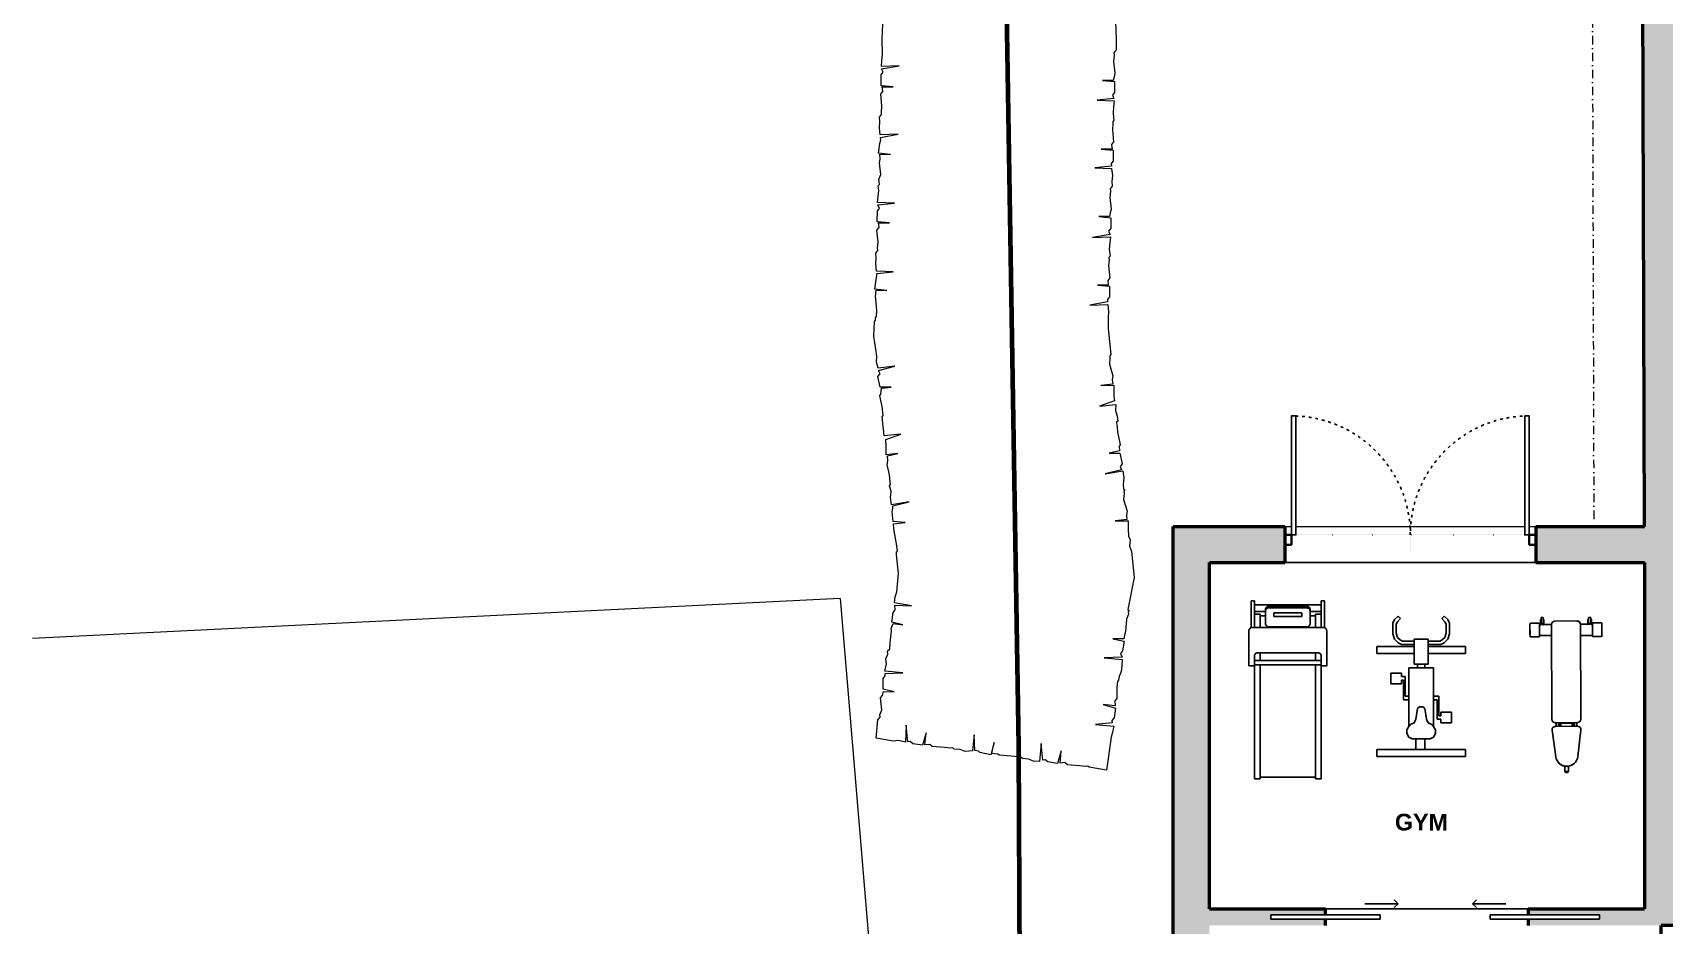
# Model space of a CAD drawing. Extents: x -28322 to 12753, y -19674 to 31372.
# Drawn here: x -25255 to -10568, y 6316 to 14347 of the extents above; entities that cross this region are included whole.
import ezdxf

# ---------------------------------------------------------------- set-up
doc = ezdxf.new("R2010")
doc.units = 0
for name, pattern in [('2270pga00$0$ACAD_ISO03W100', [30, 12, -18]), ('2270pga00$0$ACAD_ISO07W100', [3, 0, -3]), ('2270pga00$0$DASHDOTX2', [50.8, 25.4, -12.7, 0, -12.7])]:
    doc.linetypes.add(name, pattern=pattern)
doc.layers.get('0').update_dxf_attribs({"linetype": 'CONTINUOUS'})
doc.layers.get('Defpoints').update_dxf_attribs({"linetype": 'CONTINUOUS', "lineweight": 25})
for name, color, linetype, lineweight in [('2270pga00$0$A010g - Gen Graphics', 1, 'CONTINUOUS', 18), ('2270pga00$0$A010t - Gen Text', 1, 'CONTINUOUS', 18), ('2270pga00$0$A036g - Detail Layer', 6, 'CONTINUOUS', 70), ('2270pga00$0$A037g - Detail Layer', 8, 'CONTINUOUS', 13), ('2270pga00$0$A310g - Ext Windows', 2, 'CONTINUOUS', 35), ('2270pga00$0$A315g - Ext Doors', 7, 'CONTINUOUS', 25), ('2270pga00$0$A325g - Int Doors', 1, 'CONTINUOUS', 25), ('2270pga00$0$A470g - Roof Finishes', 1, 'CONTINUOUS', 18), ('2270pga00$0$A904g - Landscaping - hard-soft-water', 8, 'CONTINUOUS', 13), ('Walls', 3, 'CONTINUOUS', 50)]:
    doc.layers.add(name, color=color, linetype=linetype, lineweight=lineweight)
doc.layers.add('Room - Gym', color=2, linetype='CONTINUOUS')
doc.styles.add('2270pga00$0$2019_MS 50-Room Name', font='arialbd.ttf', dxfattribs={"height": 200})

msp = doc.modelspace()

# ---------------------------------------------------------------- hatches: boundary and pattern name
at = {"layer": '2270pga00$0$A010g - Gen Graphics'}
h = msp.add_hatch(color=254, dxfattribs=at)
h.dxf.hatch_style = 1
h.paths.add_polyline_path([(-10394, 14435), (-8649, 14441), (-8650, 14795), (-10761, 14787), (-10747, 9904), (-10748, 9579), (-10748, 6466), (-10748, 6316), (-10598, 6316), (-10598, 6316), (-9713, 6316), (-9713, 6641), (-10398, 6641), (-10398, 7137), (-10398, 7137), (-10398, 7137), (-10397, 7737), (-10398, 7737), (-10397, 7737), (-10397, 8337), (-10397, 8337), (-10397, 8337), (-10396, 10137), (-10396, 10137), (-10396, 10737), (-10396, 11337), (-10395, 13137), (-10395, 13137), (-10395, 13137), (-10394, 13737), (-10395, 13737), (-10394, 13737), (-10394, 14337), (-10394, 14337), (-10394, 14337)])
h.paths.add_polyline_path([(-6255, 6641), (-9015, 6641), (-9015, 6316), (-8775, 6316), (-8655, 6316), (-6255, 6316)])
h = msp.add_hatch(color=252, dxfattribs=at)
h.dxf.hatch_style = 1
h.paths.add_polyline_path([(-13985, 9904), (-14988, 9904), (-14988, -3136), (-14540, -3136), (-14540, -3236), (-14063, -3236), (-14063, -2811), (-14663, -2811), (-14663, 1823), (-10373, 1823), (-10373, 1698), (-10183, 1698), (-10183, 2098), (-10373, 2098), (-10373, 1973), (-14663, 1973), (-14663, 6316), (-13617, 6316), (-13617, 6371), (-14110, 6371), (-14110, 6411), (-13617, 6411), (-13617, 6466), (-14663, 6466), (-14663, 9579), (-13985, 9579)])
h.paths.add_polyline_path([(-10747, 9904), (-11725, 9904), (-11725, 9579), (-10748, 9579)], flags=17)
h.paths.add_polyline_path([(-10748, 6466), (-11793, 6466), (-11793, 6411), (-11151, 6411), (-11151, 6371), (-11793, 6371), (-11793, 6316), (-10748, 6316)], flags=17)
h.paths.add_polyline_path([(-4538, 6316), (-4728, 6316), (-4728, 4166), (-4538, 4166)])
h.paths.add_polyline_path([(77, 6641), (-494, 6641), (-494, 6316), (-248, 6316), (-248, 3316), (-2898, 3316), (-2898, 3166), (-248, 3166), (-248, 2388), (-86, 2388), (77, 2388)])
h.paths.add_polyline_path([(-3698, 3316), (-4538, 3316), (-4538, 3366), (-4728, 3366), (-4728, 716), (-6438, 716), (-6438, 441), (-6318, 441), (-6318, 566), (-4088, 566), (-4088, -701), (-3938, -701), (-3938, 716), (-4538, 716), (-4538, 3166), (-3698, 3166)])
h.paths.add_polyline_path([(-3938, -701), (-4088, -701), (-4088, -1001), (-3938, -1001)])
h.paths.add_polyline_path([(-3938, -1001), (-4088, -1001), (-4088, -1911), (-6318, -1911), (-6318, -1624), (-6438, -1624), (-6438, -2236), (-4863, -2236), (-4863, -3136), (-4415, -3136), (-4415, -3236), (-3937, -3236), (-3937, -2811), (-4538, -2811), (-4538, -2101), (-3938, -2101)])
h.paths.add_polyline_path([(-6318, -1274), (-6438, -1274), (-6438, -1624), (-6318, -1624)], flags=17)
h.paths.add_polyline_path([(-6318, -359), (-6438, -359), (-6438, -1274), (-6318, -1274)])

# ---------------------------------------------------------------- linework, layer by layer
at = {"linetype": 'Continuous'}
for p, q in [((-14287, 9234), (-14287, 8994)), ((-14287, 9234), (-14257, 9234)), ((-14257, 9234), (-14287, 9234)), ((-14287, 9234), (-14287, 8994)), ((-14257, 9234), (-14257, 8996)), ((-14257, 9199), (-14257, 9234)), ((-14257, 9199), (-13657, 9199)), ((-13657, 9199), (-14257, 9199)), ((-14257, 9140), (-14157, 9140)), ((-14257, 9114), (-14207, 9114)), ((-14207, 8996), (-14207, 9114)), ((-14156, 9170), (-14157, 9165)), ((-14157, 9165), (-14157, 9161)), ((-14157, 9161), (-14157, 9026)), ((-14156, 9155), (-14157, 9150)), ((-14157, 9150), (-14157, 9146)), ((-14153, 9174), (-14156, 9170)), ((-14153, 9159), (-14156, 9155)), ((-14150, 9177), (-14153, 9174)), ((-14150, 9162), (-14153, 9159)), ((-14147, 9180), (-14150, 9177)), ((-14147, 9166), (-14150, 9162)), ((-14142, 9183), (-14147, 9180)), ((-14142, 9168), (-14147, 9166)), ((-14138, 9185), (-14142, 9183)), ((-14138, 9170), (-14142, 9168)), ((-14133, 9186), (-14138, 9185)), ((-14133, 9171), (-14138, 9170)), ((-14127, 9186), (-14133, 9186)), ((-14127, 9172), (-14133, 9171)), ((-13787, 9186), (-14127, 9186)), ((-13787, 9172), (-14127, 9172)), ((-13830, 9128), (-14084, 9128)), ((-14084, 9128), (-14084, 9094)), ((-13830, 9127), (-14084, 9127)), ((-13830, 9094), (-13830, 9128)), ((-13782, 9186), (-13787, 9186)), ((-13782, 9171), (-13787, 9172)), ((-13777, 9185), (-13782, 9186)), ((-13777, 9170), (-13782, 9171)), ((-13772, 9183), (-13777, 9185)), ((-13772, 9168), (-13777, 9170)), ((-13768, 9180), (-13772, 9183)), ((-13768, 9166), (-13772, 9168)), ((-13764, 9177), (-13768, 9180)), ((-13764, 9162), (-13768, 9166)), ((-13761, 9174), (-13764, 9177)), ((-13761, 9159), (-13764, 9162)), ((-13759, 9170), (-13761, 9174)), ((-13759, 9155), (-13761, 9159)), ((-13758, 9165), (-13759, 9170)), ((-13758, 9150), (-13759, 9155)), ((-13757, 9161), (-13758, 9165)), ((-13757, 9146), (-13758, 9150)), ((-13757, 9026), (-13757, 9161)), ((-13757, 9140), (-13657, 9140)), ((-13707, 9114), (-13657, 9114)), ((-13707, 9114), (-13707, 8996)), ((-13657, 9234), (-13657, 8996)), ((-13657, 9234), (-13627, 9234)), ((-13627, 9234), (-13657, 9234)), ((-13657, 9234), (-13657, 9199)), ((-13627, 9234), (-13627, 8994)), ((-13627, 8994), (-13627, 9234)), ((-14306, 8976), (-14307, 8971)), ((-14305, 8976), (-14307, 8971)), ((-14307, 8971), (-14307, 8966)), ((-14307, 8971), (-14307, 8966)), ((-14307, 8966), (-14307, 8650)), ((-14307, 8966), (-14307, 8650)), ((-14303, 8981), (-14306, 8976)), ((-14303, 8981), (-14305, 8976)), ((-14300, 8985), (-14303, 8981)), ((-14300, 8985), (-14303, 8981)), ((-14297, 8989), (-14300, 8985)), ((-14296, 8989), (-14300, 8985)), ((-14292, 8992), (-14297, 8989)), ((-14292, 8992), (-14296, 8989)), ((-14288, 8994), (-14292, 8992)), ((-14287, 8994), (-14292, 8992)), ((-14283, 8995), (-14288, 8994)), ((-14277, 8996), (-14283, 8995)), ((-13637, 8996), (-14277, 8996)), ((-14207, 9099), (-14157, 9099)), ((-14157, 9026), (-14157, 9022)), ((-14157, 9022), (-14156, 9018)), ((-14156, 9018), (-14153, 9014)), ((-14153, 9014), (-14150, 9010)), ((-14150, 9010), (-14147, 9007)), ((-14147, 9007), (-14142, 9004)), ((-14142, 9004), (-14138, 9002)), ((-14138, 9002), (-14133, 9001)), ((-14133, 9001), (-14127, 9001)), ((-14127, 9001), (-13787, 9001)), ((-14084, 9094), (-13830, 9094)), ((-13787, 9001), (-13782, 9001)), ((-13782, 9001), (-13777, 9002)), ((-13777, 9002), (-13772, 9004)), ((-13772, 9004), (-13768, 9007)), ((-13768, 9007), (-13764, 9010)), ((-13764, 9010), (-13761, 9014)), ((-13761, 9014), (-13759, 9018)), ((-13759, 9018), (-13758, 9022)), ((-13758, 9022), (-13757, 9026)), ((-13757, 9099), (-13707, 9099)), ((-13632, 8995), (-13637, 8996)), ((-13627, 8994), (-13632, 8995)), ((-13622, 8992), (-13627, 8994)), ((-13622, 8992), (-13627, 8994)), ((-13618, 8989), (-13622, 8992)), ((-13618, 8989), (-13622, 8992)), ((-13614, 8985), (-13618, 8989)), ((-13614, 8985), (-13618, 8989)), ((-13611, 8981), (-13614, 8985)), ((-13611, 8981), (-13614, 8985)), ((-13609, 8976), (-13611, 8981)), ((-13609, 8976), (-13611, 8981)), ((-13608, 8971), (-13609, 8976)), ((-13608, 8971), (-13609, 8976)), ((-13607, 8966), (-13608, 8971)), ((-13607, 8966), (-13608, 8971)), ((-13607, 8650), (-13607, 8966)), ((-13607, 8650), (-13607, 8966)), ((-11778, 9010), (-11778, 9028)), ((-11778, 9008), (-11778, 9009)), ((-11778, 9004), (-11778, 9007)), ((-11778, 9002), (-11778, 9003)), ((-11778, 8998), (-11778, 9001)), ((-11778, 8997), (-11778, 8996)), ((-11778, 8992), (-11778, 8995)), ((-11778, 8991), (-11778, 8990)), ((-11778, 8986), (-11778, 8989)), ((-11778, 8985), (-11778, 8984)), ((-11778, 8980), (-11778, 8983)), ((-11778, 8979), (-11778, 8978)), ((-11778, 8974), (-11778, 8977)), ((-11778, 8973), (-11778, 8972)), ((-11778, 8968), (-11778, 8971)), ((-11778, 8962), (-11778, 8965)), ((-11777, 8967), (-11777, 8966)), ((-11777, 8961), (-11777, 8960)), ((-11774, 9033), (-11694, 9033)), ((-11693, 9032), (-11693, 9031)), ((-11693, 9031), (-11693, 9025)), ((-11693, 9025), (-11693, 8998)), ((-11693, 9023), (-11684, 9023)), ((-11693, 8948), (-11693, 8998)), ((-11684, 9066), (-11681, 9066)), ((-11684, 9066), (-11684, 9058)), ((-11684, 9058), (-11684, 9021)), ((-11684, 9021), (-11684, 9019)), ((-11681, 9019), (-11684, 9019)), ((-11681, 9066), (-11681, 9058)), ((-11681, 9063), (-11678, 9063)), ((-11681, 9048), (-11681, 9063)), ((-11681, 9058), (-11681, 9021)), ((-11678, 9048), (-11681, 9048)), ((-11681, 9023), (-11655, 9023)), ((-11681, 9019), (-11681, 9021)), ((-11678, 9082), (-11678, 9030)), ((-11676, 9084), (-11661, 9084)), ((-11661, 9028), (-11676, 9028)), ((-11659, 9082), (-11659, 9030)), ((-11659, 9063), (-11656, 9064)), ((-11656, 9049), (-11659, 9048)), ((-11656, 9064), (-11656, 9049)), ((-11656, 9049), (-11656, 9049)), ((-11655, 9066), (-11652, 9066)), ((-11655, 9066), (-11655, 9058)), ((-11655, 9058), (-11655, 9021)), ((-11655, 9021), (-11655, 9019)), ((-11652, 9019), (-11655, 9019)), ((-11652, 9066), (-11652, 9058)), ((-11652, 9058), (-11652, 9021)), ((-11652, 9023), (-11584, 9023)), ((-11652, 9019), (-11652, 9021)), ((-11584, 9022), (-11584, 9023)), ((-11584, 9022), (-11580, 8193)), ((-11555, 9053), (-11355, 9054)), ((-11324, 9025), (-11256, 9025)), ((-11320, 8194), (-11324, 9024)), ((-11324, 9024), (-11324, 9024)), ((-11256, 9068), (-11253, 9068)), ((-11256, 9068), (-11256, 9060)), ((-11256, 9060), (-11256, 9023)), ((-11256, 9023), (-11256, 9021)), ((-11253, 9021), (-11256, 9021)), ((-11253, 9068), (-11253, 9060)), ((-11253, 9066), (-11250, 9066)), ((-11253, 9051), (-11253, 9066)), ((-11253, 9060), (-11253, 9023)), ((-11250, 9051), (-11253, 9051)), ((-11253, 9025), (-11227, 9025)), ((-11253, 9021), (-11253, 9023)), ((-11250, 9032), (-11250, 9084)), ((-11248, 9086), (-11233, 9086)), ((-11233, 9030), (-11248, 9030)), ((-11231, 9084), (-11231, 9032)), ((-11231, 9066), (-11228, 9066)), ((-11228, 9051), (-11231, 9051)), ((-11228, 9066), (-11228, 9051)), ((-11227, 9068), (-11224, 9068)), ((-11227, 9068), (-11227, 9060)), ((-11227, 9060), (-11227, 9023)), ((-11227, 9023), (-11227, 9021)), ((-11224, 9021), (-11227, 9021)), ((-11224, 9068), (-11224, 9060)), ((-11224, 9060), (-11224, 9023)), ((-11224, 9025), (-11215, 9025)), ((-11224, 9021), (-11224, 9023)), ((-11215, 9028), (-11215, 9034)), ((-11215, 9034), (-11215, 9034)), ((-11215, 9000), (-11215, 9027)), ((-11215, 9000), (-11215, 8950)), ((-11214, 9036), (-11134, 9036)), ((-11131, 9012), (-11131, 9011)), ((-11131, 9006), (-11131, 9005)), ((-11131, 8999), (-11131, 9000)), ((-11131, 8993), (-11131, 8994)), ((-11130, 9031), (-11130, 9013)), ((-11130, 9010), (-11130, 9007)), ((-11130, 9004), (-11130, 9001)), ((-11130, 8998), (-11130, 8995)), ((-11130, 8992), (-11130, 8989)), ((-11130, 8987), (-11130, 8988)), ((-11130, 8986), (-11130, 8983)), ((-11130, 8981), (-11130, 8982)), ((-11130, 8980), (-11130, 8977)), ((-11130, 8975), (-11130, 8976)), ((-11130, 8974), (-11130, 8971)), ((-11130, 8969), (-11130, 8970)), ((-11130, 8968), (-11130, 8965)), ((-11130, 8963), (-11130, 8964)), ((-11130, 8962), (-11130, 8959)), ((-11778, 8956), (-11778, 8959)), ((-11778, 8950), (-11778, 8953)), ((-11778, 8944), (-11778, 8947)), ((-11778, 8938), (-11778, 8941)), ((-11777, 8917), (-11778, 8935)), ((-11777, 8955), (-11777, 8954)), ((-11777, 8949), (-11777, 8948)), ((-11777, 8942), (-11777, 8943)), ((-11777, 8936), (-11777, 8937)), ((-11694, 8912), (-11774, 8912)), ((-11693, 8948), (-11693, 8921)), ((-11584, 8923), (-11693, 8923)), ((-11693, 8920), (-11693, 8915)), ((-11693, 8915), (-11693, 8914)), ((-11215, 8925), (-11324, 8925)), ((-11215, 8923), (-11215, 8950)), ((-11215, 8917), (-11215, 8923)), ((-11215, 8916), (-11215, 8917)), ((-11133, 8916), (-11214, 8915)), ((-11130, 8957), (-11130, 8958)), ((-11130, 8956), (-11130, 8953)), ((-11130, 8951), (-11130, 8952)), ((-11130, 8950), (-11130, 8947)), ((-11130, 8946), (-11130, 8945)), ((-11130, 8944), (-11130, 8941)), ((-11130, 8940), (-11130, 8939)), ((-11130, 8938), (-11130, 8921)), ((-14257, 8744), (-14256, 8749)), ((-14257, 8739), (-14257, 8744)), ((-14257, 8739), (-14257, 7634)), ((-14257, 8700), (-13657, 8700)), ((-14256, 8749), (-14253, 8754)), ((-14253, 8754), (-14250, 8758)), ((-14250, 8758), (-14247, 8762)), ((-14247, 8762), (-14242, 8765)), ((-14242, 8765), (-14238, 8767)), ((-14238, 8767), (-14233, 8768)), ((-14233, 8768), (-14227, 8769)), ((-14227, 8769), (-13687, 8769)), ((-14207, 8700), (-14207, 8769)), ((-13707, 8769), (-13707, 8700)), ((-13687, 8769), (-13682, 8768)), ((-13682, 8768), (-13677, 8767)), ((-13677, 8767), (-13672, 8765)), ((-13672, 8765), (-13668, 8762)), ((-13668, 8762), (-13664, 8758)), ((-13664, 8758), (-13661, 8754)), ((-13661, 8754), (-13659, 8749)), ((-13659, 8749), (-13658, 8744)), ((-13658, 8744), (-13657, 8739)), ((-13657, 8739), (-13657, 7634)), ((-14307, 8650), (-14257, 8650)), ((-14307, 8650), (-14257, 8650)), ((-14257, 8660), (-13657, 8660)), ((-14257, 8650), (-14257, 7634)), ((-14207, 7634), (-14207, 8660)), ((-13707, 8660), (-13707, 7634)), ((-13657, 8650), (-13607, 8650)), ((-13657, 7634), (-13657, 8650)), ((-13657, 8650), (-13607, 8650)), ((-11580, 8193), (-11580, 8169)), ((-11350, 8140), (-11550, 8139)), ((-11549, 8105), (-11349, 8107)), ((-11547, 8111), (-11545, 8111)), ((-11547, 8111), (-11547, 8105)), ((-11545, 8117), (-11544, 8117)), ((-11545, 8117), (-11545, 8105)), ((-11544, 8117), (-11542, 8117)), ((-11544, 8105), (-11544, 8117)), ((-11542, 8139), (-11542, 8114)), ((-11522, 8139), (-11522, 8114)), ((-11522, 8117), (-11520, 8117)), ((-11520, 8117), (-11520, 8117)), ((-11520, 8106), (-11520, 8117)), ((-11520, 8117), (-11520, 8106)), ((-11520, 8108), (-11515, 8108)), ((-11515, 8115), (-11509, 8115)), ((-11515, 8115), (-11515, 8106)), ((-11509, 8106), (-11509, 8115)), ((-11509, 8108), (-11508, 8108)), ((-11508, 8136), (-11508, 8139)), ((-11508, 8139), (-11508, 8136)), ((-11506, 8136), (-11508, 8136)), ((-11508, 8136), (-11508, 8136)), ((-11508, 8108), (-11508, 8107)), ((-11508, 8108), (-11508, 8106)), ((-11508, 8106), (-11508, 8107)), ((-11507, 8139), (-11506, 8136)), ((-11505, 8136), (-11506, 8136)), ((-11505, 8139), (-11505, 8106)), ((-11501, 8140), (-11501, 8106)), ((-11500, 8136), (-11501, 8136)), ((-11500, 8134), (-11500, 8140)), ((-11477, 8134), (-11500, 8134)), ((-11499, 8106), (-11499, 8134)), ((-11477, 8134), (-11477, 8140)), ((-11421, 8136), (-11477, 8136)), ((-11421, 8140), (-11421, 8134)), ((-11398, 8134), (-11421, 8134)), ((-11399, 8134), (-11399, 8107)), ((-11398, 8140), (-11398, 8134)), ((-11397, 8136), (-11398, 8136)), ((-11397, 8107), (-11397, 8140)), ((-11393, 8107), (-11393, 8140)), ((-11392, 8137), (-11393, 8137)), ((-11392, 8136), (-11392, 8140)), ((-11391, 8136), (-11392, 8136)), ((-11391, 8140), (-11391, 8136)), ((-11390, 8137), (-11391, 8136)), ((-11391, 8108), (-11390, 8109)), ((-11391, 8108), (-11391, 8107)), ((-11390, 8137), (-11390, 8140)), ((-11390, 8109), (-11389, 8109)), ((-11390, 8107), (-11390, 8109)), ((-11389, 8116), (-11383, 8116)), ((-11389, 8116), (-11389, 8107)), ((-11383, 8107), (-11383, 8116)), ((-11383, 8109), (-11379, 8109)), ((-11379, 8118), (-11377, 8118)), ((-11379, 8118), (-11379, 8118)), ((-11378, 8107), (-11379, 8118)), ((-11379, 8118), (-11379, 8107)), ((-11377, 8140), (-11377, 8115)), ((-11357, 8140), (-11357, 8115)), ((-11357, 8118), (-11355, 8118)), ((-11355, 8118), (-11354, 8118)), ((-11355, 8118), (-11354, 8107)), ((-11354, 8107), (-11354, 8118)), ((-11354, 8112), (-11352, 8112)), ((-11352, 8112), (-11352, 8107)), ((-11320, 8170), (-11320, 8194)), ((-11579, 8075), (-11579, 8076)), ((-11546, 7833), (-11579, 8071)), ((-11319, 8073), (-11348, 7834)), ((-11319, 8078), (-11319, 8077)), ((-14207, 7649), (-13707, 7649)), ((-14207, 7634), (-14207, 7649)), ((-14207, 7649), (-13707, 7649)), ((-13707, 7649), (-13707, 7634)), ((-11463, 7747), (-11463, 7747)), ((-11463, 7712), (-11463, 7747)), ((-11463, 7704), (-11463, 7712)), ((-11432, 7747), (-11432, 7713)), ((-11432, 7712), (-11432, 7704)), ((-14257, 7634), (-14207, 7634)), ((-14257, 7634), (-14207, 7634)), ((-13707, 7634), (-13657, 7634)), ((-13707, 7634), (-13657, 7634))]:
    msp.add_line(p, q, dxfattribs=at)
at = {"ltscale": 300}
for p, q in [((-13013, 9034), (-12997, 9066)), ((-13013, 8938), (-13013, 9034)), ((-12997, 9066), (-12965, 9098)), ((-12981, 9026), (-12971, 9047)), ((-12981, 8943), (-12981, 9026)), ((-12971, 9047), (-12943, 9075)), ((-12965, 9098), (-12943, 9075)), ((-12549, 9098), (-12572, 9075)), ((-12544, 9047), (-12572, 9075)), ((-12517, 9066), (-12549, 9098)), ((-12533, 9026), (-12544, 9047)), ((-12533, 8943), (-12533, 9026)), ((-12501, 9034), (-12517, 9066)), ((-12501, 8938), (-12501, 9034)), ((-13157, 8826), (-12821, 8826)), ((-13157, 8762), (-13157, 8826)), ((-12997, 8890), (-13013, 8938)), ((-12965, 8858), (-12997, 8890)), ((-12969, 8907), (-12981, 8943)), ((-12946, 8884), (-12969, 8907)), ((-12933, 8842), (-12965, 8858)), ((-12926, 8874), (-12946, 8884)), ((-12821, 8842), (-12933, 8842)), ((-12821, 8874), (-12926, 8874)), ((-12821, 8890), (-12757, 8890)), ((-12821, 8666), (-12821, 8890)), ((-12757, 8890), (-12693, 8890)), ((-12693, 8890), (-12693, 8666)), ((-12693, 8874), (-12589, 8874)), ((-12693, 8842), (-12581, 8842)), ((-12693, 8826), (-12357, 8826)), ((-12589, 8874), (-12568, 8884)), ((-12581, 8842), (-12549, 8858)), ((-12568, 8884), (-12545, 8907)), ((-12549, 8858), (-12517, 8890)), ((-12545, 8907), (-12533, 8943)), ((-12517, 8890), (-12501, 8938)), ((-12357, 8826), (-12357, 8762)), ((-12821, 8762), (-13157, 8762)), ((-12693, 8666), (-12821, 8666)), ((-12789, 8666), (-12789, 8634)), ((-12725, 8666), (-12725, 8634)), ((-12357, 8762), (-12693, 8762)), ((-13029, 8586), (-12933, 8586)), ((-13029, 8490), (-13029, 8586)), ((-12933, 8586), (-12933, 8554)), ((-12933, 8554), (-12901, 8554)), ((-12933, 8522), (-12933, 8490)), ((-12917, 8522), (-12933, 8522)), ((-12917, 8346), (-12917, 8522)), ((-12901, 8554), (-12901, 8378)), ((-12869, 8634), (-12869, 8106)), ((-12757, 8634), (-12869, 8634)), ((-12757, 8634), (-12645, 8634)), ((-12645, 8634), (-12645, 8106)), ((-12933, 8490), (-13029, 8490)), ((-12901, 8378), (-12869, 8378)), ((-12645, 8378), (-12597, 8378)), ((-12597, 8378), (-12597, 8202)), ((-12869, 8346), (-12917, 8346)), ((-12789, 8266), (-12805, 8170)), ((-12773, 8282), (-12789, 8266)), ((-12757, 8282), (-12773, 8282)), ((-12757, 8282), (-12741, 8282)), ((-12741, 8282), (-12725, 8266)), ((-12725, 8266), (-12709, 8170)), ((-12613, 8346), (-12645, 8346)), ((-12613, 8170), (-12613, 8346)), ((-12581, 8234), (-12485, 8234)), ((-12581, 8202), (-12581, 8234)), ((-12485, 8234), (-12485, 8138)), ((-12869, 8106), (-12885, 8074)), ((-12853, 8122), (-12869, 8106)), ((-12821, 8138), (-12853, 8122)), ((-12805, 8170), (-12821, 8138)), ((-12709, 8170), (-12693, 8138)), ((-12693, 8138), (-12661, 8122)), ((-12661, 8122), (-12645, 8106)), ((-12645, 8106), (-12629, 8074)), ((-12581, 8170), (-12613, 8170)), ((-12597, 8202), (-12581, 8202)), ((-12581, 8138), (-12581, 8170)), ((-12485, 8138), (-12581, 8138)), ((-12885, 8074), (-12885, 8042)), ((-12885, 8042), (-12869, 8010)), ((-12869, 8010), (-12837, 7994)), ((-12837, 7994), (-12757, 7994)), ((-12805, 7898), (-12805, 7994)), ((-12677, 7994), (-12757, 7994)), ((-12725, 7994), (-12725, 7898)), ((-12645, 8010), (-12677, 7994)), ((-12629, 8042), (-12645, 8010)), ((-12629, 8074), (-12629, 8042)), ((-12357, 7898), (-13157, 7898)), ((-13157, 7898), (-13157, 7834)), ((-13157, 7834), (-12357, 7834)), ((-12357, 7834), (-12357, 7898))]:
    msp.add_line(p, q, dxfattribs=at)
at = {"linetype": 'Continuous'}
for points in [[(-11540, 8105), (-11540, 8106), (-11541, 8108), (-11542, 8111), (-11542, 8112), (-11542, 8114), (-11542, 8114)], [(-11522, 8114), (-11523, 8111), (-11523, 8109), (-11524, 8107), (-11525, 8106)], [(-11357, 8115), (-11357, 8112), (-11358, 8110), (-11358, 8108), (-11359, 8107)], [(-11579, 8071), (-11579, 8074), (-11579, 8075)], [(-11319, 8077), (-11319, 8076), (-11319, 8073)], [(-11463, 7712), (-11463, 7711), (-11462, 7710), (-11462, 7708), (-11461, 7707), (-11460, 7705), (-11459, 7704), (-11458, 7703), (-11457, 7702), (-11455, 7701), (-11454, 7700), (-11452, 7700), (-11451, 7699), (-11449, 7699), (-11447, 7699)], [(-11452, 7699), (-11451, 7699), (-11449, 7699), (-11447, 7699), (-11445, 7699), (-11444, 7699), (-11442, 7699), (-11440, 7700), (-11439, 7701), (-11437, 7702), (-11436, 7703), (-11435, 7704), (-11434, 7705), (-11433, 7706), (-11432, 7708), (-11432, 7709), (-11432, 7711), (-11432, 7712)], [(-11432, 7705), (-11432, 7704), (-11432, 7702), (-11432, 7700), (-11433, 7698), (-11434, 7697), (-11435, 7695), (-11437, 7694), (-11439, 7692), (-11441, 7691), (-11443, 7691), (-11445, 7690), (-11447, 7690), (-11449, 7690), (-11452, 7691), (-11452, 7691)], [(-11447, 7699), (-11445, 7699), (-11443, 7699), (-11442, 7700), (-11440, 7700), (-11439, 7701), (-11437, 7702), (-11436, 7703), (-11435, 7704), (-11434, 7706), (-11433, 7707), (-11432, 7708), (-11432, 7710), (-11432, 7711), (-11432, 7713)]]:
    msp.add_lwpolyline(points, dxfattribs=at)
for centre, radius, start, end in [((-11771, 9028), 7.54, 152.9825, 181.7078), ((-11781, 9008), 3.29, 21.7624, 26.9153), ((-11781, 9008), 3.11, 333.5573, 339.0154), ((-11781, 9002), 3.29, 21.7624, 26.9153), ((-11781, 9002), 3.1, 333.5519, 339.0207), ((-11781, 8996), 3.24, 21.7177, 26.96), ((-11781, 8996), 3.11, 333.5531, 339.0183), ((-11781, 8990), 3.18, 21.674, 27.0049), ((-11781, 8990), 3.11, 333.5546, 339.018), ((-11781, 8984), 3.24, 21.7189, 26.96), ((-11781, 8984), 3.11, 333.5558, 339.0156), ((-11781, 8978), 3.24, 21.7177, 26.96), ((-11781, 8978), 3.11, 333.5531, 339.0183), ((-11781, 8972), 3.18, 21.674, 27.0049), ((-11781, 8972), 3.11, 333.5546, 339.018), ((-11781, 8966), 3.24, 21.7189, 26.96), ((-11780, 8966), 3.11, 333.5558, 339.0156), ((-11781, 8960), 3.24, 21.7177, 26.96), ((-11780, 8960), 3.11, 333.5546, 339.018), ((-11775, 9030), 3.1, 87.9634, 146.7855), ((-11694, 9032), 1, 0.3126, 90.3126), ((-11676, 9082), 2, 90.3126, 180.3126), ((-11676, 9030), 2, 180.3126, 270.3126), ((-11661, 9082), 2, 0.3126, 90.3126), ((-11661, 9030), 2, 270.3126, 0.3126), ((-11554, 9023), 30, 90.3126, 180.3079), ((-11554, 9022), 30, 90.3126, 180.3085), ((-11354, 9024), 30, 0.3167, 90.3126), ((-11354, 9023), 30, 0.3172, 90.3126), ((-11248, 9084), 2, 90.3126, 180.3126), ((-11248, 9032), 2, 180.3126, 270.3126), ((-11233, 9084), 2, 0.3126, 90.3126), ((-11233, 9032), 2, 270.3126, 0.3126), ((-11214, 9035), 1, 90.3126, 180.3126), ((-11214, 9027), 1, 90.3126, 180.3126), ((-11134, 9033), 2.97, 32.4399, 94.0616), ((-11139, 9031), 8.38, 0.3795, 26.1814), ((-11128, 9012), 3.11, 153.5573, 159.0154), ((-11127, 9012), 3.29, 201.7624, 206.9153), ((-11128, 9006), 3.11, 153.5573, 159.0154), ((-11128, 9006), 3.18, 201.6728, 207.0049), ((-11128, 9000), 3.11, 153.5546, 159.018), ((-11127, 9000), 3.18, 201.674, 207.0049), ((-11128, 8994), 3.11, 153.5531, 159.0183), ((-11127, 8994), 3.24, 201.7177, 206.96), ((-11127, 8988), 3.11, 153.5558, 159.0156), ((-11127, 8988), 3.24, 201.7189, 206.96), ((-11127, 8982), 3.11, 153.5546, 159.018), ((-11127, 8982), 3.18, 201.674, 207.0049), ((-11127, 8976), 3.11, 153.5531, 159.0183), ((-11127, 8976), 3.24, 201.7177, 206.96), ((-11127, 8970), 3.11, 153.5558, 159.0156), ((-11127, 8970), 3.24, 201.7189, 206.96), ((-11127, 8964), 3.11, 153.5546, 159.018), ((-11127, 8964), 3.24, 201.7177, 206.96), ((-11127, 8958), 3.11, 153.5558, 159.0156), ((-11781, 8954), 3.24, 21.7189, 26.96), ((-11780, 8954), 3.11, 333.5558, 339.0156), ((-11781, 8948), 3.24, 21.7177, 26.96), ((-11780, 8948), 3.11, 333.5531, 339.0183), ((-11780, 8942), 3.24, 21.7177, 26.96), ((-11780, 8942), 3.11, 333.5546, 339.018), ((-11780, 8936), 3.24, 21.7189, 26.96), ((-11780, 8936), 3.11, 333.5539, 339.0182), ((-11769, 8917), 8.38, 180.3794, 206.1815), ((-11774, 8915), 2.97, 212.4402, 274.061), ((-11694, 8921), 1, 270.3126, 0.3126), ((-11694, 8913), 1, 270.3126, 0.3126), ((-11214, 8923), 1, 180.3126, 270.3126), ((-11214, 8916), 1, 180.3126, 270.3126), ((-11133, 8919), 3.1, 267.9636, 326.7855), ((-11137, 8920), 7.54, 332.9826, 1.7078), ((-11127, 8958), 3.24, 201.7189, 206.96), ((-11127, 8952), 3.11, 153.5546, 159.018), ((-11127, 8952), 3.18, 201.674, 207.0049), ((-11127, 8946), 3.11, 153.5546, 159.018), ((-11127, 8946), 3.24, 201.7177, 206.96), ((-11127, 8940), 3.11, 153.5558, 159.0156), ((-11127, 8940), 3.21, 201.6959, 206.9825), ((-11345, 8119), 32.3, 188.2854, 202.9924), ((-11447, 7847), 100, 187.7695, 353.1737), ((-11447, 7846), 100, 187.7695, 353.1737), ((-11449, 7713), 13.8, 182.0049, 255.1634), ((-11449, 7704), 13.9, 182.6146, 255.1717)]:
    msp.add_arc(centre, radius, start, end, dxfattribs=at)
at = {"linetype": 'Continuous', "extrusion": (0, 0, -1)}
for centre, major_axis, ratio, start_param, end_param in [((-11778, 9009), (0.005, -1), 0.36397, 3.89488, 4.712389), ((-11778, 9008), (0.005, -1), 0.36397, 4.712389, 5.529898), ((-11778, 9003), (0.005, -1), 0.36397, 3.89488, 4.712389), ((-11778, 9002), (0.005, -1), 0.36397, -1.570796, -0.753287), ((-11778, 8997), (0.005, -1), 0.36397, 3.89488, 4.712389), ((-11778, 8996), (0.005, -1), 0.36397, -1.570796, -0.753287), ((-11778, 8991), (0.005, -1), 0.36397, 3.89488, 4.712389), ((-11778, 8990), (0.005, -1), 0.36397, 4.712389, 5.529898), ((-11778, 8985), (0.005, -1), 0.36397, 3.89488, 4.712389), ((-11778, 8984), (0.005, -1), 0.36397, 4.712389, 5.529898), ((-11778, 8979), (0.005, -1), 0.36397, 3.89488, 4.712389), ((-11778, 8978), (0.005, -1), 0.36397, -1.570796, -0.753287), ((-11778, 8973), (0.005, -1), 0.36397, 3.89488, 4.712389), ((-11778, 8972), (0.005, -1), 0.36397, -1.570796, -0.753287), ((-11778, 8967), (0.005, -1), 0.36397, 3.89488, 4.712389), ((-11778, 8966), (0.005, -1), 0.36397, 4.712389, 5.529898), ((-11778, 8961), (0.005, -1), 0.36397, 3.89488, 4.712389), ((-11778, 8960), (0.005, -1), 0.36397, 4.712389, 5.529898), ((-11130, 9012), (0.005, -1), 0.36397, 1.570796, 2.388305), ((-11130, 9011), (0.005, -1), 0.36397, 0.753287, 1.570796), ((-11130, 9006), (0.005, -1), 0.36397, 1.570796, 2.388305), ((-11130, 9005), (0.005, -1), 0.36397, 0.753287, 1.570796), ((-11130, 9000), (0.005, -1), 0.36397, 1.570796, 2.388305), ((-11130, 8999), (0.005, -1), 0.36397, 0.753287, 1.570796), ((-11130, 8994), (0.005, -1), 0.36397, 1.570796, 2.388305), ((-11130, 8993), (0.005, -1), 0.36397, 0.753287, 1.570796), ((-11130, 8988), (0.005, -1), 0.36397, 1.570796, 2.388305), ((-11130, 8987), (0.005, -1), 0.36397, 0.753287, 1.570796), ((-11130, 8982), (0.005, -1), 0.36397, 1.570796, 2.388305), ((-11130, 8981), (0.005, -1), 0.36397, 0.753287, 1.570796), ((-11130, 8976), (0.005, -1), 0.36397, 1.570796, 2.388305), ((-11130, 8975), (0.005, -1), 0.36397, 0.753287, 1.570796), ((-11130, 8970), (0.005, -1), 0.36397, 1.570796, 2.388305), ((-11130, 8969), (0.005, -1), 0.36397, 0.753287, 1.570796), ((-11130, 8964), (0.005, -1), 0.36397, 1.570796, 2.388305), ((-11130, 8963), (0.005, -1), 0.36397, 0.753287, 1.570796), ((-11130, 8958), (0.005, -1), 0.36397, 1.570796, 2.388305), ((-11778, 8955), (0.005, -1), 0.36397, 3.89488, 4.712389), ((-11778, 8954), (0.005, -1), 0.36397, -1.570796, -0.753287), ((-11778, 8949), (0.005, -1), 0.36397, 3.89488, 4.712389), ((-11778, 8948), (0.005, -1), 0.36397, -1.570796, -0.753287), ((-11778, 8943), (0.005, -1), 0.36397, 3.89488, 4.712389), ((-11778, 8942), (0.005, -1), 0.36397, 4.712389, 5.529898), ((-11778, 8937), (0.005, -1), 0.36397, 3.89488, 4.712389), ((-11778, 8936), (0.005, -1), 0.36397, -1.570796, -0.753287), ((-11130, 8957), (0.005, -1), 0.36397, 0.753287, 1.570796), ((-11130, 8952), (0.005, -1), 0.36397, 1.570796, 2.388305), ((-11130, 8951), (0.005, -1), 0.36397, 0.753287, 1.570796), ((-11130, 8946), (0.005, -1), 0.36397, 1.570796, 2.388305), ((-11130, 8945), (0.005, -1), 0.36397, 0.753287, 1.570796), ((-11130, 8940), (0.005, -1), 0.36397, 1.570796, 2.388305), ((-11130, 8939), (0.005, -1), 0.36397, 0.753287, 1.570796), ((-11550, 8169), (30, 0.2), 0.987049, 1.570796, 3.141593), ((-11549, 8076), (30, 0.2), 0.988983, 3.012921, 4.710979), ((-11350, 8170), (30, 0.2), 0.987049, 0, 1.570796), ((-11349, 8077), (30, 0.2), 0.988983, 4.710979, 6.409038)]:
    msp.add_ellipse(centre, major_axis=major_axis, ratio=ratio, start_param=start_param, end_param=end_param, dxfattribs=at)
at = {"layer": '2270pga00$0$A036g - Detail Layer', "color": 1, "true_color": 0xff0000}
for p, q in [((-16765, 31372), (-16383, 7928)), ((-16383, 7928), (-16296, -9056))]:
    msp.add_line(p, q, dxfattribs=at)
at = {"layer": '2270pga00$0$A037g - Detail Layer', "linetype": '2270pga00$0$DASHDOTX2', "ltscale": 3}
msp.add_line((-11223, 16910), (-11203, 9904), dxfattribs=at)
at = {"layer": '2270pga00$0$A310g - Ext Windows'}
for p, q in [((-13925, 9829), (-13985, 9829)), ((-13985, 9829), (-13985, 9739)), ((-13985, 9739), (-13925, 9739)), ((-13925, 9739), (-13925, 9829)), ((-11725, 9829), (-11785, 9829)), ((-11785, 9829), (-11785, 9739)), ((-11785, 9739), (-11725, 9739)), ((-11725, 9739), (-11725, 9829))]:
    msp.add_line(p, q, dxfattribs=at)
at = {"layer": '2270pga00$0$A315g - Ext Doors', "color": 8, "linetype": '2270pga00$0$ACAD_ISO03W100', "ltscale": 2}
for centre, start, end in [((-13925, 9829), 0, 90), ((-11785, 9829), 90, 180)]:
    msp.add_arc(centre, 1070, start, end, dxfattribs=at)
at = {"layer": '2270pga00$0$A325g - Int Doors', "color": 1}
for p, q in [((-13265, 6511), (-12965, 6511)), ((-12965, 6511), (-13000, 6546)), ((-12965, 6511), (-13000, 6476)), ((-12296, 6511), (-12260, 6546)), ((-11996, 6511), (-12296, 6511)), ((-12296, 6511), (-12260, 6476))]:
    msp.add_line(p, q, dxfattribs=at)
at = {"layer": '2270pga00$0$A325g - Int Doors'}
for p, q in [((-13125, 6411), (-14110, 6411)), ((-14110, 6411), (-14110, 6371)), ((-14110, 6371), (-13125, 6371)), ((-13125, 6371), (-13125, 6411)), ((-12136, 6371), (-12136, 6411)), ((-12136, 6411), (-11151, 6411)), ((-11151, 6371), (-12136, 6371)), ((-11151, 6411), (-11151, 6371))]:
    msp.add_line(p, q, dxfattribs=at)
at = {"layer": '2270pga00$0$A325g - Int Doors', "color": 1}
for points in [[(-13885, 10899), (-13925, 10899), (-13925, 9829), (-13885, 9829), (-13885, 10899)], [(-11825, 10899), (-11785, 10899), (-11785, 9829), (-11825, 9829), (-11825, 10899)]]:
    msp.add_lwpolyline(points, dxfattribs=at)
at = {"layer": '2270pga00$0$A470g - Roof Finishes', "color": 6, "linetype": 'Continuous'}
for q in [(-25255, 8896), (-17552, 4047)]:
    msp.add_line((-17986, 9256), q, dxfattribs=at)
at = {"layer": '2270pga00$0$A904g - Landscaping - hard-soft-water'}
for p, q in [((-17610, 14291), (-17602, 14422)), ((-15510, 14447), (-15504, 14286)), ((-17606, 14151), (-17610, 14291)), ((-15504, 14286), (-15504, 14188)), ((-17611, 14097), (-17606, 14151)), ((-15521, 14143), (-15526, 14089)), ((-15514, 14177), (-15523, 14165)), ((-15523, 14165), (-15521, 14143)), ((-15504, 14188), (-15514, 14177)), ((-17619, 13966), (-17600, 13990)), ((-17619, 13869), (-17619, 13966)), ((-17616, 14042), (-17611, 14097)), ((-17455, 14048), (-17616, 14042)), ((-17614, 14021), (-17455, 14048)), ((-17600, 13990), (-17614, 14021)), ((-15526, 14089), (-15515, 13982)), ((-15515, 13982), (-15522, 13949)), ((-17622, 13793), (-17603, 13817)), ((-17510, 13859), (-17619, 13869)), ((-17603, 13817), (-17608, 13860)), ((-17608, 13860), (-17510, 13859)), ((-15530, 13916), (-15627, 13916)), ((-15627, 13916), (-15518, 13906)), ((-15518, 13809), (-15537, 13785)), ((-15522, 13949), (-15530, 13916)), ((-15518, 13906), (-15518, 13809)), ((-17611, 13687), (-17622, 13793)), ((-17616, 13632), (-17611, 13687)), ((-15523, 13754), (-15673, 13739)), ((-15673, 13739), (-15521, 13733)), ((-15537, 13785), (-15523, 13754)), ((-15526, 13679), (-15531, 13624)), ((-15521, 13733), (-15526, 13679)), ((-17634, 13490), (-17629, 13544)), ((-17633, 13587), (-17623, 13599)), ((-17629, 13544), (-17633, 13587)), ((-17623, 13599), (-17614, 13611)), ((-17614, 13611), (-17616, 13632)), ((-15532, 13527), (-15537, 13472)), ((-15525, 13560), (-15534, 13548)), ((-15534, 13548), (-15532, 13527)), ((-15531, 13624), (-15527, 13581)), ((-15527, 13581), (-15525, 13560)), ((-17627, 13426), (-17634, 13490)), ((-17630, 13350), (-17622, 13383)), ((-17466, 13432), (-17627, 13426)), ((-17625, 13404), (-17466, 13432)), ((-17622, 13383), (-17625, 13404)), ((-15526, 13365), (-15545, 13342)), ((-15537, 13472), (-15526, 13365)), ((-17642, 13262), (-17630, 13350)), ((-17533, 13252), (-17642, 13262)), ((-17626, 13210), (-17630, 13253)), ((-17630, 13253), (-17533, 13252)), ((-15540, 13299), (-15638, 13300)), ((-15638, 13300), (-15529, 13290)), ((-15545, 13342), (-15540, 13299)), ((-15529, 13290), (-15529, 13192)), ((-17633, 13177), (-17626, 13210)), ((-17622, 13070), (-17633, 13177)), ((-15546, 13147), (-15696, 13132)), ((-15696, 13132), (-15544, 13126)), ((-15529, 13192), (-15548, 13169)), ((-15548, 13169), (-15546, 13147)), ((-15544, 13126), (-15537, 13062)), ((-17644, 12970), (-17634, 12982)), ((-17639, 12928), (-17644, 12970)), ((-17644, 12873), (-17639, 12928)), ((-17639, 13025), (-17622, 13070)), ((-17637, 13004), (-17639, 13025)), ((-17634, 12982), (-17637, 13004)), ((-15547, 12953), (-15557, 12941)), ((-15557, 12941), (-15555, 12920)), ((-15538, 12965), (-15547, 12953)), ((-15537, 13062), (-15542, 13007)), ((-15542, 13007), (-15538, 12965)), ((-17650, 12819), (-17644, 12873)), ((-17498, 12813), (-17650, 12819)), ((-17647, 12797), (-17498, 12813)), ((-17633, 12766), (-17647, 12797)), ((-15555, 12920), (-15560, 12865)), ((-15560, 12865), (-15548, 12758)), ((-17653, 12646), (-17652, 12743)), ((-17544, 12635), (-17653, 12646)), ((-17652, 12743), (-17633, 12766)), ((-17637, 12593), (-17641, 12636)), ((-17641, 12636), (-17544, 12635)), ((-15563, 12692), (-15660, 12693)), ((-15660, 12693), (-15551, 12682)), ((-15556, 12725), (-15563, 12692)), ((-15548, 12758), (-15556, 12725)), ((-15551, 12682), (-15552, 12585)), ((-17656, 12570), (-17637, 12593)), ((-17645, 12463), (-17656, 12570)), ((-15557, 12531), (-15716, 12503)), ((-15716, 12503), (-15555, 12509)), ((-15552, 12585), (-15571, 12562)), ((-15571, 12562), (-15557, 12531)), ((-15555, 12509), (-15560, 12455)), ((-17667, 12363), (-17657, 12375)), ((-17662, 12321), (-17667, 12363)), ((-17657, 12375), (-17647, 12387)), ((-17650, 12408), (-17645, 12463)), ((-17647, 12387), (-17650, 12408)), ((-15560, 12455), (-15565, 12400)), ((-15565, 12400), (-15560, 12358)), ((-15560, 12358), (-15558, 12336)), ((-17667, 12266), (-17662, 12321)), ((-17660, 12202), (-17667, 12266)), ((-17509, 12196), (-17660, 12202)), ((-17658, 12181), (-17509, 12196)), ((-15565, 12303), (-15571, 12249)), ((-15571, 12249), (-15559, 12142)), ((-15558, 12336), (-15568, 12324)), ((-15568, 12324), (-15565, 12303)), ((-17676, 12038), (-17663, 12126)), ((-17663, 12126), (-17656, 12159)), ((-17656, 12159), (-17658, 12181)), ((-15574, 12075), (-15671, 12076)), ((-15671, 12076), (-15562, 12066)), ((-15559, 12142), (-15578, 12118)), ((-15578, 12118), (-15574, 12075)), ((-15562, 12066), (-15563, 11969)), ((-17567, 12028), (-17676, 12038)), ((-17669, 11974), (-17664, 12029)), ((-17667, 11953), (-17669, 11974)), ((-17656, 11846), (-17667, 11953)), ((-17664, 12029), (-17567, 12028)), ((-15580, 11924), (-15739, 11896)), ((-15739, 11896), (-15577, 11902)), ((-15563, 11969), (-15582, 11945)), ((-15582, 11945), (-15580, 11924)), ((-15577, 11902), (-15571, 11838)), ((-17677, 11747), (-17668, 11759)), ((-17670, 11780), (-17661, 11792)), ((-17668, 11759), (-17670, 11780)), ((-17661, 11792), (-17656, 11846)), ((-15571, 11838), (-15576, 11784)), ((-15576, 11784), (-15576, 11686)), ((-17685, 11616), (-17677, 11747)), ((-17656, 11436), (-17685, 11616)), ((-15576, 11686), (-15552, 11451)), ((-17661, 11381), (-17656, 11436)), ((-17644, 11329), (-17661, 11381)), ((-17495, 11345), (-17644, 11329)), ((-17642, 11308), (-17495, 11345)), ((-15559, 11418), (-15564, 11364)), ((-15564, 11364), (-15532, 11259)), ((-15552, 11451), (-15561, 11440)), ((-15561, 11440), (-15559, 11418)), ((-17647, 11253), (-17628, 11277)), ((-17627, 11158), (-17647, 11253)), ((-17628, 11277), (-17642, 11308)), ((-15534, 11183), (-15641, 11172)), ((-15641, 11172), (-15523, 11174)), ((-15532, 11259), (-15539, 11226)), ((-15539, 11226), (-15534, 11183)), ((-15523, 11174), (-15523, 11077)), ((-17629, 11082), (-17620, 11094)), ((-17606, 10966), (-17629, 11082)), ((-17529, 11158), (-17627, 11158)), ((-17620, 11094), (-17615, 11149)), ((-17615, 11149), (-17529, 11158)), ((-15519, 11034), (-15654, 10987)), ((-15523, 11077), (-15521, 11055)), ((-15521, 11055), (-15519, 11034)), ((-17609, 10890), (-17600, 10902)), ((-17607, 10869), (-17609, 10890)), ((-17602, 10826), (-17607, 10869)), ((-17602, 10923), (-17606, 10966)), ((-17600, 10902), (-17602, 10923)), ((-15654, 10987), (-15505, 11003)), ((-15505, 11003), (-15510, 10948)), ((-15510, 10948), (-15493, 10896)), ((-15493, 10896), (-15489, 10853)), ((-17598, 10783), (-17602, 10826)), ((-17591, 10719), (-17598, 10783)), ((-17442, 10735), (-17591, 10719)), ((-17577, 10688), (-17442, 10735)), ((-15489, 10853), (-15499, 10842)), ((-15499, 10842), (-15496, 10820)), ((-15496, 10820), (-15494, 10799)), ((-15494, 10799), (-15490, 10756)), ((-15490, 10756), (-15467, 10640)), ((-17575, 10667), (-17577, 10688)), ((-17573, 10646), (-17575, 10667)), ((-17573, 10548), (-17573, 10646)), ((-15472, 10585), (-15567, 10565)), ((-15467, 10640), (-15476, 10628)), ((-15476, 10628), (-15472, 10585)), ((-17467, 10560), (-17573, 10548)), ((-17564, 10463), (-17557, 10496)), ((-17544, 10368), (-17564, 10463)), ((-17562, 10539), (-17467, 10560)), ((-17557, 10496), (-17562, 10539)), ((-15567, 10565), (-15469, 10564)), ((-15469, 10564), (-15449, 10469)), ((-15449, 10469), (-15468, 10445)), ((-15468, 10445), (-15454, 10414)), ((-17537, 10304), (-17544, 10368)), ((-17544, 10271), (-17535, 10282)), ((-17535, 10282), (-17537, 10304)), ((-15454, 10414), (-15601, 10377)), ((-15601, 10377), (-15442, 10405)), ((-15442, 10405), (-15435, 10341)), ((-15435, 10341), (-15440, 10286)), ((-15440, 10286), (-15436, 10244)), ((-17528, 10218), (-17544, 10271)), ((-17533, 10164), (-17528, 10218)), ((-17526, 10100), (-17533, 10164)), ((-15436, 10244), (-15424, 10234)), ((-15431, 10201), (-15436, 10146)), ((-15436, 10146), (-15404, 10042)), ((-15424, 10234), (-15434, 10222)), ((-15434, 10222), (-15431, 10201)), ((-17367, 10127), (-17526, 10100)), ((-17520, 10036), (-17512, 10069)), ((-17511, 9950), (-17520, 10036)), ((-17514, 10090), (-17367, 10127)), ((-17512, 10069), (-17514, 10090)), ((-15404, 10042), (-15411, 10009)), ((-15411, 10009), (-15407, 9966)), ((-17402, 9940), (-17511, 9950)), ((-17508, 9929), (-17402, 9940)), ((-17504, 9886), (-17508, 9929)), ((-17502, 9865), (-17504, 9886)), ((-17479, 9748), (-17502, 9865)), ((-15407, 9966), (-15513, 9955)), ((-15513, 9955), (-15395, 9956)), ((-15395, 9956), (-15395, 9859)), ((-15395, 9859), (-15393, 9838)), ((-13985, 9904), (-13925, 9904)), ((-13885, 9904), (-11825, 9904)), ((-11785, 9904), (-11725, 9904)), ((-17474, 9706), (-17479, 9748)), ((-17472, 9684), (-17474, 9706)), ((-15393, 9838), (-15391, 9816)), ((-15391, 9816), (-15377, 9785)), ((-15377, 9785), (-15382, 9731)), ((-15382, 9731), (-15366, 9679)), ((-17481, 9673), (-17472, 9684)), ((-17479, 9651), (-17481, 9673)), ((-17461, 9480), (-17479, 9651)), ((-15366, 9679), (-15341, 9444)), ((-17476, 9317), (-17461, 9480)), ((-15341, 9444), (-15397, 9157)), ((-17498, 9217), (-17493, 9272)), ((-17493, 9272), (-17476, 9317)), ((-17523, 9042), (-17511, 9130)), ((-17511, 9130), (-17492, 9153)), ((-17344, 9190), (-17498, 9217)), ((-17492, 9153), (-17496, 9196)), ((-17496, 9196), (-17344, 9190)), ((-15393, 9114), (-15410, 9069)), ((-15397, 9157), (-15386, 9147)), ((-15386, 9147), (-15395, 9136)), ((-15395, 9136), (-15393, 9114)), ((-17536, 8857), (-17526, 8966)), ((-17528, 8987), (-17511, 9032)), ((-17526, 8966), (-17528, 8987)), ((-17424, 9020), (-17523, 9042)), ((-17511, 9032), (-17424, 9020)), ((-15420, 8960), (-15427, 8927)), ((-15410, 9069), (-15420, 8960)), ((-17541, 8802), (-17536, 8857)), ((-15435, 8894), (-15532, 8895)), ((-15532, 8895), (-15432, 8873)), ((-15432, 8873), (-15445, 8785)), ((-15427, 8927), (-15435, 8894)), ((-17585, 8603), (-17571, 8670)), ((-17575, 8713), (-17558, 8757)), ((-17571, 8670), (-17575, 8713)), ((-17560, 8779), (-17551, 8791)), ((-17558, 8757), (-17560, 8779)), ((-17551, 8791), (-17541, 8802)), ((-15450, 8730), (-15611, 8724)), ((-15611, 8724), (-15448, 8709)), ((-15445, 8785), (-15464, 8761)), ((-15464, 8761), (-15450, 8730)), ((-15448, 8709), (-15453, 8654)), ((-17600, 8537), (-17581, 8561)), ((-17600, 8440), (-17600, 8537)), ((-17422, 8588), (-17585, 8603)), ((-17583, 8582), (-17422, 8588)), ((-17581, 8561), (-17583, 8582)), ((-15482, 8522), (-15491, 8510)), ((-15475, 8555), (-15482, 8522)), ((-15458, 8600), (-15475, 8555)), ((-15453, 8654), (-15458, 8600)), ((-17625, 8362), (-17606, 8385)), ((-17606, 8385), (-17598, 8419)), ((-17501, 8418), (-17600, 8440)), ((-17598, 8419), (-17501, 8418)), ((-15496, 8455), (-15497, 8358)), ((-15491, 8510), (-15496, 8455)), ((-17630, 8210), (-17613, 8255)), ((-17613, 8255), (-17625, 8362)), ((-15512, 8292), (-15621, 8302)), ((-15621, 8302), (-15509, 8271)), ((-15509, 8271), (-15522, 8183)), ((-15497, 8358), (-15516, 8335)), ((-15516, 8335), (-15512, 8292)), ((-17662, 8001), (-17647, 8165)), ((-17647, 8165), (-17628, 8189)), ((-17628, 8189), (-17630, 8210)), ((-17394, 8116), (-17399, 7964)), ((-17378, 7967), (-17394, 8116)), ((-15539, 8138), (-15688, 8122)), ((-15688, 8122), (-15525, 8107)), ((-15522, 8183), (-15541, 8159)), ((-15541, 8159), (-15539, 8138)), ((-15525, 8107), (-15539, 8041)), ((-17508, 7974), (-17662, 8001)), ((-17466, 7979), (-17508, 7974)), ((-17399, 7964), (-17466, 7979)), ((-17357, 7969), (-17378, 7967)), ((-17333, 7950), (-17357, 7969)), ((-17245, 7937), (-17333, 7950)), ((-17214, 8049), (-17245, 7937)), ((-17224, 7940), (-17214, 8049)), ((-17181, 7944), (-17224, 7940)), ((-17158, 7925), (-17181, 7944)), ((-16780, 8029), (-16797, 7887)), ((-16776, 7889), (-16780, 8029)), ((-16600, 7962), (-16632, 7850)), ((-16622, 7862), (-16600, 7962)), ((-16178, 7952), (-16193, 7789)), ((-16162, 7803), (-16178, 7952)), ((-15547, 8008), (-15591, 7711)), ((-15539, 8041), (-15547, 8008)), ((-17049, 7915), (-17158, 7925)), ((-16994, 7910), (-17049, 7915)), ((-16973, 7912), (-16994, 7910)), ((-16961, 7902), (-16973, 7912)), ((-16906, 7897), (-16961, 7902)), ((-16861, 7880), (-16906, 7897)), ((-16797, 7887), (-16861, 7880)), ((-16743, 7882), (-16776, 7889)), ((-16731, 7872), (-16743, 7882)), ((-16632, 7850), (-16731, 7872)), ((-16567, 7857), (-16622, 7862)), ((-16556, 7848), (-16567, 7857)), ((-16447, 7837), (-16556, 7848)), ((-16392, 7832), (-16447, 7837)), ((-16371, 7835), (-16392, 7832)), ((-16359, 7825), (-16371, 7835)), ((-16347, 7816), (-16359, 7825)), ((-16293, 7810), (-16347, 7816)), ((-16248, 7794), (-16293, 7810)), ((-16193, 7789), (-16248, 7794)), ((-16141, 7805), (-16162, 7803)), ((-16117, 7786), (-16141, 7805)), ((-16030, 7773), (-16117, 7786)), ((-15998, 7885), (-16030, 7773)), ((-16008, 7776), (-15998, 7885)), ((-15966, 7780), (-16008, 7776)), ((-15942, 7761), (-15966, 7780)), ((-15833, 7751), (-15942, 7761)), ((-15778, 7746), (-15833, 7751)), ((-15757, 7748), (-15778, 7746)), ((-15745, 7738), (-15757, 7748)), ((-15591, 7711), (-15745, 7738))]:
    msp.add_line(p, q, dxfattribs=at)
at = {"layer": 'Defpoints', "color": 8, "linetype": '2270pga00$0$ACAD_ISO07W100', "ltscale": 4}
for p, q in [((-12855, 9829), (-13925, 9829)), ((-13925, 9829), (-13925, 9679)), ((-12855, 9829), (-11785, 9829)), ((-12855, 9829), (-12855, 9679)), ((-12855, 9829), (-12855, 9679)), ((-11785, 9829), (-11785, 9679))]:
    msp.add_line(p, q, dxfattribs=at)
at = {"layer": 'Room - Gym'}
msp.add_lwpolyline([(-14663, 9579), (-10748, 9579), (-10748, 6466), (-14663, 6466)], close=True, dxfattribs=at)
at = {"layer": 'Walls'}
for p, q in [((-10747, 9904), (-10761, 14787)), ((-14988, -3136), (-14988, 9904)), ((-14988, 9904), (-13985, 9904)), ((-13985, 9904), (-13985, 9579)), ((-11725, 9904), (-10747, 9904)), ((-11725, 9904), (-11725, 9579)), ((-14663, 6466), (-14663, 9579)), ((-14663, 9579), (-13985, 9579)), ((-11725, 9579), (-10748, 9579)), ((-10748, 9579), (-10748, 6466)), ((-14663, 6466), (-13617, 6466)), ((-13617, 6411), (-13617, 6466)), ((-11793, 6466), (-11793, 6411)), ((-11793, 6466), (-10748, 6466)), ((-13617, 6316), (-13617, 6371)), ((-11793, 6371), (-11793, 6316)), ((-10598, 3266), (-10598, 6316)), ((-9713, 6316), (-10598, 6316))]:
    msp.add_line(p, q, dxfattribs=at)

# ---------------------------------------------------------------- texts
at = {"layer": '2270pga00$0$A010t - Gen Text', "style": '2270pga00$0$2019_MS 50-Room Name'}
msp.add_text('GYM', height=150, rotation=359.8566, dxfattribs=at).set_placement((-12994, 7170))

doc.saveas('drawing.dxf')
